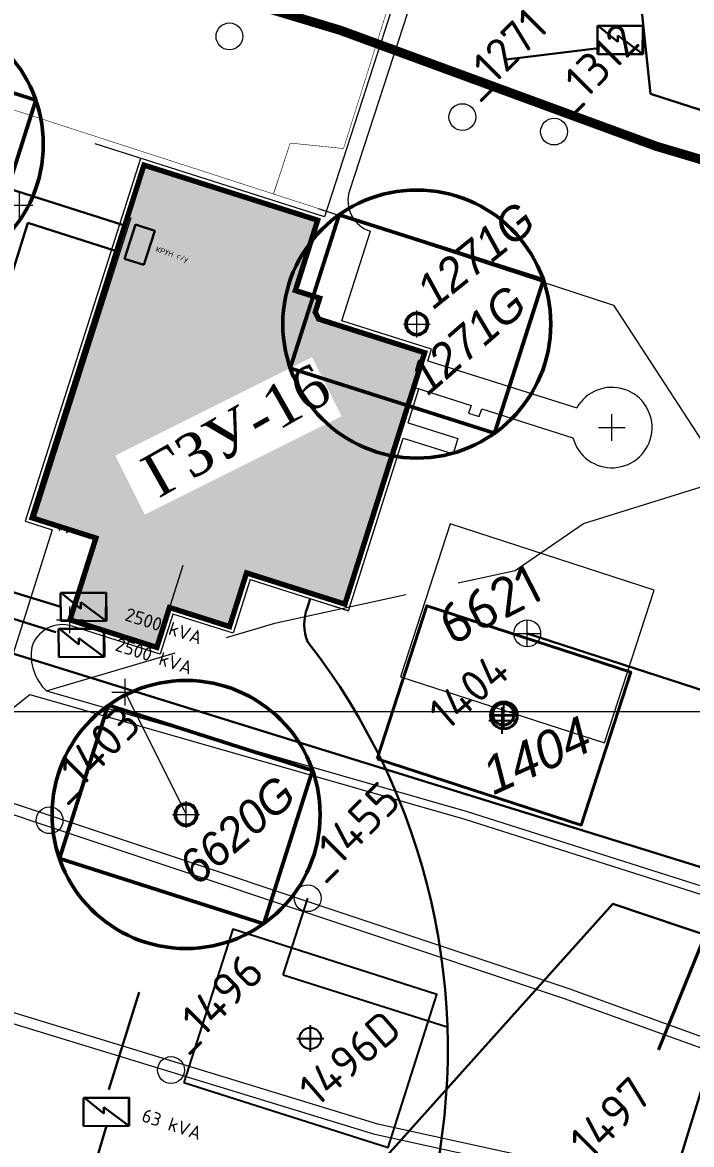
# Model space of a CAD drawing. Header units: millimetres. Extents: x 519 to 9564855, y -810 to 5021775.
# Drawn here: x 9535732.6 to 9535982.2, y 4998838.5 to 4999257.1 of the extents above; entities that cross this region are included whole.
import ezdxf
from ezdxf.enums import TextEntityAlignment as Align

# ---------------------------------------------------------------- set-up
doc = ezdxf.new("R2010")
doc.units = ezdxf.units.MM
doc.header["$LTSCALE"] = 2
doc.header["$MEASUREMENT"] = 0
doc.header["$PDMODE"] = 2
doc.header["$PDSIZE"] = 5
doc.linetypes.add('92051501$0$GROUND2', pattern=[35, 25, -10])
for name, color, linetype in [('COMPOUND', 3, 'Continuous'), ('GRID_PULKOVO', 7, 'Continuous'), ('OilColl&Flowlines', 3, 'Continuous'), ('OLD WELLS(dr.bfr2000)', 24, 'Continuous'), ('ROAD_FIELD', 255, '92051501$0$GROUND2'), ('ROAD_GROUND', 9, 'Continuous'), ('водавод', 5, 'Continuous'), ('Забор металический', 250, 'FENCELINE1'), ('Скважины - Конфликты наземки', 92, 'Continuous'), ('Скважины на 2014 год', 70, 'Continuous'), ('Скважины на 2015 год', 7, 'Continuous'), ('Сущ. Нефтепровод', 3, 'НЕФТЬ')]:
    doc.layers.add(name, color=color, linetype=linetype)
for name, color, linetype, lineweight in [('HIDDEN ROAD FOR MAINTANANCE', 42, 'Continuous', 15), ('WELLS(drilled after 2000y)', 6, 'Continuous', 40), ('Скв на 2025 допы от ХеКай', 204, 'Continuous', 0), ('Скважины на 2022 год', 60, 'Continuous', 13), ('Скважины на 2024 год-125', 10, 'Continuous', 40), ('Скважины на 2026', 222, 'Continuous', 50), ('ТХ_Проект. НГ', 244, 'g_122_n', 50), ('Электро', 1, 'Continuous', 30), ('Электроснаб', 1, 'Continuous', 18), ('Электроснабжене', 1, 'Continuous', 18)]:
    doc.layers.add(name, color=color, linetype=linetype, lineweight=lineweight)
doc.styles.add('92051501$0$STANDARD', font='simplex.shx')
doc.styles.add('Elect', font='isocpeur.ttf')
doc.styles.add('GeoApp', font='', dxfattribs={"height": 1})
doc.styles.add('Line_GUGK', font='')
doc.styles.get("Standard").update_dxf_attribs({"font": 'isocpeur.ttf', "width": 0.5})
doc.styles.get('GeoApp').set_extended_font_data('D431', italic=True)
doc.styles.get('Line_GUGK').set_extended_font_data('Bm431', italic=True)
doc.linetypes.add('FENCELINE1', pattern='A,6.35,-2.54,[133,ltypeshp.shx,S=2.54,R=0,X=-2.54,Y=0],-2.54,25.4', length=36.83)
doc.linetypes.add('g_122_n', pattern='A,2,-2,3,-0.6,["Н",Line_GUGK,S=2,R=0,X=0,Y=-1],-3,3,-2,8,-2,8,-2,6', length=41.6)
doc.linetypes.add('STM_LINE', pattern='A,0.5,-0.2,["S",92051501$0$STANDARD,S=0.1,R=0,X=-0.1,Y=-0.05],-0.05', length=0.75)
doc.linetypes.add('НЕФТЬ', pattern='A,20,-1.5,[1,MG,S=1,R=0,X=0,Y=-1.3],-3.5', length=25)

msp = doc.modelspace()

# ---------------------------------------------------------------- hatches: boundary and pattern name
at = {"layer": 'Скважины на 2015 год', "linetype": 'ByBlock', "lineweight": 0, "ltscale": 5}
h = msp.add_hatch(color=5, dxfattribs=at)
h.paths.add_polyline_path([(9535777.89936, 4999203.89593), (9535842.71503, 4999183.33069), (9535834.4011, 4999157.11728), (9535843.45634, 4999154.2445), (9535841.79296, 4999149.00199), (9535843.11987, 4999146.44172), (9535882.63626, 4999133.90364), (9535852.87717, 4999040.11161), (9535816.18019, 4999051.75512), (9535809.82922, 4999031.73871), (9535787.42956, 4999038.84586), (9535782.71159, 4999023.97619), (9535750.3, 4999034.26), (9535759.97776, 4999064.76149), (9535736.15223, 4999072.32105)])
h.paths.add_polyline_path([(9535778.21395, 4999073.5077), (9535851.66416, 4999110.2061), (9535840.65465, 4999132.24116), (9535767.20443, 4999095.54277)], flags=16)

# ---------------------------------------------------------------- linework, layer by layer
at = {"color": 5, "lineweight": 0}
for p, q in [((9535883.21606, 4999301.78651), (9535845.20536, 4999184.63879)), ((9535883.21606, 4999301.78651), (9535845.20536, 4999184.63879)), ((9535889.40603, 4999301.34037), (9535854.57443, 4999194.25565)), ((9535889.40603, 4999301.34037), (9535854.57443, 4999194.25565)), ((9535776.59788, 4999206.40713), (9535733.64102, 4999071.01956)), ((9535776.59788, 4999206.40713), (9535733.64102, 4999071.01956)), ((9535777.89936, 4999203.89593), (9535736.15223, 4999072.32105)), ((9535777.89936, 4999203.89593), (9535736.15223, 4999072.32105)), ((9535842.71503, 4999183.33069), (9535777.89936, 4999203.89593)), ((9535842.71503, 4999183.33069), (9535777.89936, 4999203.89593)), ((9535851.78646, 4999145.79017), (9535862.38333, 4999179.18843)), ((9535851.78646, 4999145.79017), (9535862.38333, 4999179.18843)), ((9535841.79296, 4999149.00199), (9535843.45634, 4999154.2445)), ((9535841.79296, 4999149.00199), (9535843.45634, 4999154.2445)), ((9535841.81527, 4999154.7652), (9535843.45634, 4999154.2445)), ((9535841.81527, 4999154.7652), (9535843.45634, 4999154.2445)), ((9535841.79296, 4999149.00199), (9535843.11987, 4999146.44172)), ((9535841.79296, 4999149.00199), (9535843.11987, 4999146.44172)), ((9535882.63626, 4999133.90364), (9535843.11987, 4999146.44172)), ((9535882.63626, 4999133.90364), (9535843.11987, 4999146.44172)), ((9535885.14746, 4999135.20512), (9535851.78646, 4999145.79017)), ((9535885.14746, 4999135.20512), (9535851.78646, 4999145.79017)), ((9535881.03945, 4999131.15488), (9535882.35622, 4999130.73709)), ((9535881.03945, 4999131.15488), (9535882.35622, 4999130.73709)), ((9535881.69783, 4999130.94599), (9535882.17442, 4999130.79477)), ((9535881.69783, 4999130.94599), (9535882.17442, 4999130.79477)), ((9535882.21222, 4999130.91392), (9535882.17442, 4999130.79477)), ((9535882.21222, 4999130.91392), (9535882.17442, 4999130.79477)), ((9535883.78654, 4999130.9159), (9535939.35974, 4999113.28335)), ((9535883.78654, 4999130.9159), (9535939.35974, 4999113.28335)), ((9535879.58778, 4999126.57966), (9535880.90455, 4999126.16186)), ((9535879.58778, 4999126.57966), (9535880.90455, 4999126.16186)), ((9535879.73178, 4999126.40283), (9535879.76958, 4999126.52198)), ((9535879.73178, 4999126.40283), (9535879.76958, 4999126.52198)), ((9535880.24617, 4999126.37076), (9535880.72275, 4999126.21955)), ((9535880.24617, 4999126.37076), (9535880.72275, 4999126.21955)), ((9535880.37105, 4999125.93771), (9535879.89446, 4999126.08893)), ((9535880.37105, 4999125.93771), (9535879.89446, 4999126.08893)), ((9535880.68495, 4999126.1004), (9535880.72275, 4999126.21955)), ((9535880.68495, 4999126.1004), (9535880.72275, 4999126.21955)), ((9535878.55347, 4999121.03587), (9535899.92157, 4999114.25609)), ((9535878.55347, 4999121.03587), (9535899.92157, 4999114.25609)), ((9535903.92489, 4999112.98586), (9535937.94726, 4999102.19107)), ((9535903.92489, 4999112.98586), (9535937.94726, 4999102.19107)), ((9535873.17905, 4999106.3812), (9535874.49582, 4999105.9634)), ((9535873.17905, 4999106.3812), (9535874.49582, 4999105.9634)), ((9535873.32305, 4999106.20437), (9535873.36085, 4999106.32352)), ((9535873.32305, 4999106.20437), (9535873.36085, 4999106.32352)), ((9535873.48148, 4999107.33437), (9535874.79825, 4999106.91658)), ((9535873.48148, 4999107.33437), (9535874.79825, 4999106.91658)), ((9535873.96232, 4999105.73926), (9535873.48573, 4999105.89047)), ((9535873.96232, 4999105.73926), (9535873.48573, 4999105.89047)), ((9535873.66328, 4999107.27669), (9535873.70109, 4999107.39584)), ((9535873.66328, 4999107.27669), (9535873.70109, 4999107.39584)), ((9535874.49157, 4999107.40731), (9535874.01499, 4999107.55852)), ((9535874.49157, 4999107.40731), (9535874.01499, 4999107.55852)), ((9535874.27622, 4999105.90194), (9535874.31402, 4999106.02109)), ((9535874.27622, 4999105.90194), (9535874.31402, 4999106.02109)), ((9535874.61645, 4999106.97426), (9535874.65426, 4999107.09341)), ((9535874.61645, 4999106.97426), (9535874.65426, 4999107.09341)), ((9535876.43748, 4999107.75378), (9535895.02433, 4999101.8564)), ((9535876.43748, 4999107.75378), (9535895.02433, 4999101.8564)), ((9535874.6229, 4999102.03475), (9535893.20975, 4999096.13737)), ((9535874.6229, 4999102.03475), (9535893.20975, 4999096.13737)), ((9535895.02433, 4999101.8564), (9535893.20975, 4999096.13737)), ((9535895.02433, 4999101.8564), (9535893.20975, 4999096.13737)), ((9535749.75661, 4999068.00454), (9535759.98152, 4999064.7603)), ((9535749.75661, 4999068.00454), (9535759.98152, 4999064.7603)), ((9535750.3, 4999034.26), (9535759.97776, 4999064.76149)), ((9535750.3, 4999034.26), (9535759.97776, 4999064.76149)), ((9535792.38935, 4999054.47768), (9535782.71159, 4999023.97619)), ((9535792.38935, 4999054.47768), (9535782.71159, 4999023.97619)), ((9535816.18019, 4999051.75512), (9535809.82922, 4999031.73871)), ((9535816.18019, 4999051.75512), (9535809.82922, 4999031.73871)), ((9535816.18019, 4999051.75512), (9535852.87717, 4999040.11161)), ((9535816.18019, 4999051.75512), (9535852.87717, 4999040.11161)), ((9535817.48167, 4999049.24392), (9535811.13071, 4999029.22751)), ((9535817.48167, 4999049.24392), (9535811.13071, 4999029.22751)), ((9535817.48167, 4999049.24392), (9535854.17865, 4999037.60041)), ((9535817.48167, 4999049.24392), (9535854.17865, 4999037.60041)), ((9535809.82922, 4999031.73871), (9535787.42956, 4999038.84586)), ((9535750.3, 4999034.26), (9535782.71159, 4999023.97619)), ((9535788.73104, 4999036.33465), (9535784.01308, 4999021.46499)), ((9535811.13071, 4999029.22751), (9535788.73104, 4999036.33465)), ((9535784.01308, 4999021.46499), (9535751.12939, 4999031.89859))]:
    msp.add_line(p, q, dxfattribs=at)
at = {"lineweight": 0}
for p, q in [((9535834.4011, 4999157.11728), (9535836.52211, 4999156.44431)), ((9535834.4011, 4999157.11728), (9535836.52211, 4999156.44431)), ((9535881.25905, 4999131.21635), (9535881.22125, 4999131.0972)), ((9535881.25905, 4999131.21635), (9535881.22125, 4999131.0972)), ((9535882.04954, 4999131.22782), (9535881.57295, 4999131.37903)), ((9535882.04954, 4999131.22782), (9535881.57295, 4999131.37903)), ((9535736.15223, 4999072.32105), (9535744.46651, 4999069.68302)), ((9535743.65006, 4999067.84382), (9535726.06483, 4999012.20331)), ((9535733.64102, 4999071.01956), (9535743.65006, 4999067.84382))]:
    msp.add_line(p, q, dxfattribs=at)
at = {"color": 5, "lineweight": 0}
for points in [[(9535834.39823, 4999157.11854), (9535842.71503, 4999183.33069)], [(9535834.39823, 4999157.11854), (9535842.71503, 4999183.33069)], [(9535883.78654, 4999130.9159), (9535885.14746, 4999135.20512)], [(9535883.78654, 4999130.9159), (9535885.14746, 4999135.20512)], [(9535874.25328, 4999107.48291), (9535880.13276, 4999126.01332)], [(9535874.25328, 4999107.48291), (9535880.13276, 4999126.01332)], [(9535876.43748, 4999107.75378), (9535880.45981, 4999120.43101)], [(9535876.43748, 4999107.75378), (9535880.45981, 4999120.43101)], [(9535899.92157, 4999114.25609), (9535899.01428, 4999111.39657), (9535903.0176, 4999110.12637), (9535903.92489, 4999112.98586)], [(9535899.92157, 4999114.25609), (9535899.01428, 4999111.39657), (9535903.0176, 4999110.12637), (9535903.92489, 4999112.98586)], [(9535852.87717, 4999040.11161), (9535873.72403, 4999105.81486)], [(9535852.87717, 4999040.11161), (9535873.72403, 4999105.81486)], [(9535854.17865, 4999037.60041), (9535874.6229, 4999102.03475)], [(9535854.17865, 4999037.60041), (9535874.6229, 4999102.03475)]]:
    msp.add_lwpolyline(points, dxfattribs=at)
at = {"lineweight": 0}
msp.add_lwpolyline([(9535881.81124, 4999131.30342), (9535882.63626, 4999133.90364)], dxfattribs=at)
msp.add_lwpolyline([(9535881.81124, 4999131.30342), (9535882.63626, 4999133.90364)], dxfattribs=at)
at = {"color": 5, "lineweight": 0}
for centre, radius, start, end in [((9535866.01249, 4999190.62649), 12, 162.3963886, 252.3963888), ((9535866.01249, 4999190.62649), 12, 162.3963886, 252.3963888), ((9535881.97393, 4999130.98952), 0.25, 342.3963889, 72.3963888), ((9535881.97393, 4999130.98952), 0.25, 342.3963889, 72.3963888), ((9535879.97007, 4999126.32722), 0.25, 162.3963888, 252.3963889), ((9535879.97007, 4999126.32722), 0.25, 162.3963888, 252.3963889), ((9535880.44666, 4999126.17601), 0.25, 252.3963889, 342.3963888), ((9535880.44666, 4999126.17601), 0.25, 252.3963889, 342.3963888), ((9535952.46111, 4999105.97896), 15, 194.6270349, 150.859656), ((9535873.56134, 4999106.12876), 0.25, 162.3963889, 252.3963888), ((9535873.56134, 4999106.12876), 0.25, 162.3963889, 252.3963888), ((9535873.93938, 4999107.32023), 0.25, 72.3963888, 162.3963889), ((9535873.93938, 4999107.32023), 0.25, 72.3963888, 162.3963889), ((9535874.03793, 4999105.97755), 0.25, 252.3963888, 342.3963889), ((9535874.03793, 4999105.97755), 0.25, 252.3963888, 342.3963889), ((9535874.41596, 4999107.16901), 0.25, 342.3963889, 72.3963888), ((9535874.41596, 4999107.16901), 0.25, 342.3963889, 72.3963888)]:
    msp.add_arc(centre, radius, start, end, dxfattribs=at)
at = {"lineweight": 0}
for centre, radius, start, end in [((9535881.49734, 4999131.14074), 0.25, 72.3963888, 162.3963889), ((9535881.49734, 4999131.14074), 0.25, 72.3963888, 162.3963889), ((9535747.50023, 4999020.46053), 12, 72.3963888, 162.3963889), ((9535754.15731, 4999021.06934), 18.34548, 170.523837, 226.4669559)]:
    msp.add_arc(centre, radius, start, end, dxfattribs=at)
at = {"layer": 'COMPOUND', "color": 3, "linetype": 'ByBlock', "lineweight": 0, "ltscale": 50, "const_width": 2}
msp.add_lwpolyline([(9535852.87717, 4999040.11161), (9535882.63626, 4999133.90364), (9535843.11987, 4999146.44172), (9535841.79296, 4999149.00199), (9535843.45634, 4999154.2445), (9535834.39823, 4999157.11854), (9535842.71503, 4999183.33069), (9535777.89936, 4999203.89593), (9535736.15223, 4999072.32105), (9535759.98152, 4999064.7603), (9535750.3, 4999034.26), (9535782.71159, 4999023.97619), (9535787.42956, 4999038.84586), (9535809.82922, 4999031.73871), (9535816.18019, 4999051.75512), (9535852.87717, 4999040.11161)], dxfattribs=at)
at = {"layer": 'GRID_PULKOVO', "lineweight": 0}
msp.add_line((9533000, 4999000), (9548000, 4999000), dxfattribs=at)
at = {"layer": 'HIDDEN ROAD FOR MAINTANANCE', "color": 5, "lineweight": 0, "ltscale": 25}
msp.add_line((9535845.20536, 4999184.63879), (9535759.69258, 4999211.77098), dxfattribs=at)
msp.add_line((9535845.20536, 4999184.63879), (9535759.69258, 4999211.77098), dxfattribs=at)
at = {"layer": 'OilColl&Flowlines', "color": 6, "linetype": 'ByBlock', "lineweight": 30}
msp.add_line((9535839.88424, 4999042.13586), (9535838.62934, 4999038.06672), dxfattribs=at)
at = {"layer": 'OilColl&Flowlines', "color": 3, "linetype": 'ByBlock', "lineweight": 0, "ltscale": 50, "const_width": 0.2}
msp.add_lwpolyline([(9535826.17601, 4999193.12266), (9535832.47082, 4999212.10667), (9535852.3674, 4999210.07548), (9535938.39343, 4999483.33728), (9537532.58653, 4998991.43552)], dxfattribs=at)
at = {"layer": 'OilColl&Flowlines', "color": 3, "linetype": 'ByBlock', "lineweight": 0, "ltscale": 50, "const_width": 0.2, "elevation": -9.30277}
msp.add_lwpolyline([(9535842.89551, 4999187.71078), (9535709.97906, 4999230.73407), (9535645.27982, 4999336.69657)], dxfattribs=at)
at = {"layer": 'OilColl&Flowlines', "color": 3, "linetype": 'ByBlock', "lineweight": 0, "ltscale": 50}
msp.add_lwpolyline([(9535842.89551, 4999187.71078), (9535953.13227, 4999151.60181), (9536003.4826, 4999074.2352), (9536045.05807, 4999059.11796), (9536584.00191, 4998879.20423), (9537271.93043, 4998672.00883), (9537451.05773, 4998617.67724)], dxfattribs=at)
at = {"layer": 'OilColl&Flowlines', "color": 6, "linetype": 'ByBlock', "lineweight": 30}
for centre, radius, start, end in [((9535855.13449, 4999032.62812), 17.41485, 158.9796942, 202.4424092), ((9535644.39071, 4998874.146), 246.86299, 347.8786783, 37.9558006)]:
    msp.add_arc(centre, radius, start, end, dxfattribs=at)
at = {"layer": 'OLD WELLS(dr.bfr2000)', "lineweight": 0}
for centre in [(9535809.8, 4999251.9), (9535896.7, 4999221.8), (9535930.9, 4999216.4), (9535742.7, 4998959.5), (9535839, 4998930.4), (9535788, 4998866.3)]:
    msp.add_circle(centre, 5, dxfattribs=at)
at = {"layer": 'ROAD_FIELD', "color": 5, "lineweight": 0}
msp.add_lwpolyline([(9535741.5607, 4999007.75802), (9535826.75198, 4999033.03513), (9535916.40027, 4999052.68816), (9535941.91437, 4999070.25093), (9535987.35013, 4999084.34044), (9536012.82527, 4999083.5608), (9536103.7781, 4999078.70935), (9536139.99506, 4999081.99143), (9536225.53064, 4999137.86818)], dxfattribs=at)
at = {"layer": 'ROAD_FIELD', "lineweight": 0}
msp.add_lwpolyline([(9535741.5607, 4999007.75802), (9535826.75198, 4999033.03513), (9535916.40027, 4999052.68816), (9535941.91437, 4999070.25093), (9535987.35013, 4999084.34044), (9536012.82527, 4999083.5608), (9536103.7781, 4999078.70935), (9536139.99506, 4999081.99143), (9536225.53064, 4999137.86818)], dxfattribs=at)
at = {"layer": 'ROAD_GROUND', "color": 8, "lineweight": 0, "const_width": 3, "flags": 128}
msp.add_lwpolyline([(9535482.88214, 4999363.53279), (9535740.35303, 4999287.63363), (9535851.01359, 4999254.23529), (9535968.89072, 4999210.95935), (9536029.46611, 4999192.94579), (9536044.426, 4999172.33617), (9536195.88008, 4999138.71435)], dxfattribs=at)
at = {"layer": 'ROAD_GROUND', "lineweight": 0, "flags": 128}
for points in [[(9535483.30627, 4999364.97158), (9535740.78181, 4999289.07105), (9535851.48918, 4999255.65858), (9535969.36344, 4999212.38369), (9536030.38123, 4999194.23858), (9536045.306, 4999173.67733), (9536196.20515, 4999140.17871)], [(9535482.458, 4999362.094), (9535739.915, 4999286.199), (9535850.538, 4999252.812), (9535968.418, 4999209.535), (9536028.551, 4999191.653), (9536043.546, 4999170.995), (9536195.555, 4999137.25)]]:
    msp.add_lwpolyline(points, dxfattribs=at)
at = {"layer": 'ROAD_GROUND', "lineweight": 0}
for points in [[(9535697.45964, 4998976.27686), (9535735.34603, 4999006.41982)], [(9535735.34603, 4999006.41982), (9535897.56916, 4998959.88296), (9535991.02239, 4998930.20254), (9536072.3267, 4998921.80209), (9536315.70082, 4998845.27312), (9536368.2627, 4998831.28326), (9536569.77871, 4998762.04733)], [(9535741.5607, 4999007.75802), (9535898.437, 4998962.755), (9535991.637, 4998933.155), (9536072.937, 4998924.755), (9536316.537, 4998848.155), (9536369.137, 4998834.155), (9536570.75351, 4998764.88454)], [(9536550.68935, 4998698.67657), (9536517.14351, 4998714.05618), (9536449.32948, 4998730.99886), (9536389.88939, 4998748.93158), (9536328.89098, 4998772.1192), (9536276.37587, 4998793.86126), (9536234.47213, 4998810.56642), (9536177.53344, 4998820.733), (9536129.81305, 4998844.1662), (9536002.44911, 4998872.74853), (9535936.11277, 4998896.69996), (9535697.45964, 4998976.27686)], [(9536549.02233, 4998695.04049), (9536515.81387, 4998710.26542), (9536448.26641, 4998727.1415), (9536388.59947, 4998745.14267), (9536327.41494, 4998768.40104), (9536274.89461, 4998790.14563), (9536233.36867, 4998806.70018), (9536176.27589, 4998816.89428), (9536128.47507, 4998840.36698), (9536001.32751, 4998868.90075), (9535934.84749, 4998892.90535), (9535693.7251, 4998973.3056)], [(9536182.29602, 4998742.13615), (9536100.77349, 4998773.77933), (9536045.68013, 4998792.13204), (9535992.62721, 4998807.42603), (9535925.29081, 4998832.916), (9535865.09628, 4998846.17073), (9535722.41464, 4998889.79375), (9535636.41831, 4998912.30223)], [(9536180.84862, 4998738.4072), (9536099.41689, 4998770.01513), (9536044.49355, 4998788.31122), (9535991.36307, 4998803.62756), (9535924.14664, 4998829.07212), (9535864.07981, 4998842.29872), (9535721.32302, 4998885.94473), (9535635.40548, 4998908.43258)]]:
    msp.add_lwpolyline(points, dxfattribs=at)
at = {"layer": 'WELLS(drilled after 2000y)', "color": 3, "linetype": 'ByBlock', "lineweight": 0, "ltscale": 50, "const_width": 0.2}
for points in [[(9535852.3674, 4999210.07548), (9535936.48195, 4999477.14241)], [(9535826.26084, 4999193.0952), (9535832.47082, 4999212.10667), (9535852.3674, 4999210.07548)]]:
    msp.add_lwpolyline(points, dxfattribs=at)
at = {"layer": 'водавод', "color": 6, "linetype": 'STM_LINE', "lineweight": 0}
msp.add_line((9535854.17865, 4999037.60041), (9535839.88109, 4999042.13688), dxfattribs=at)
at = {"layer": 'Забор металический', "color": 5, "lineweight": 0, "ltscale": 0.2}
for points in [[(9535773.05175, 4999184.26348), (9535773.05175, 4999184.26348), (9535737.23674, 4999072.13982), (9535745.23196, 4999069.58036), (9535746.52361, 4999067.53609)], [(9535773.05175, 4999184.26348), (9535773.05175, 4999184.26348), (9535737.23674, 4999072.13982), (9535745.23196, 4999069.58036), (9535746.52361, 4999067.53609)], [(9535748.9037, 4999066.86549), (9535750.65158, 4999067.9863), (9535760.42938, 4999064.99772), (9535750.3, 4999034.26), (9535769.95526, 4999028.09099), (9535781.74689, 4999024.39007)], [(9535748.9037, 4999066.86549), (9535750.65158, 4999067.9863), (9535760.42938, 4999064.99772), (9535750.3, 4999034.26), (9535769.95526, 4999028.09099), (9535781.74689, 4999024.39007)]]:
    msp.add_lwpolyline(points, dxfattribs=at)
at = {"layer": 'Скв на 2025 допы от ХеКай', "color": 0, "linetype": 'ByBlock', "lineweight": -2, "ltscale": 50}
msp.add_lwpolyline([(9535792.78487, 4998861.66363), (9535869.00752, 4998837.3715), (9535887.22662, 4998894.53849), (9535811.00396, 4998918.83062)], close=True, dxfattribs=at)
at = {"layer": 'Скв на 2025 допы от ХеКай', "linetype": 'ByBlock', "lineweight": 40}
msp.add_circle((9535912, 4998999), 4, dxfattribs=at)
at = {"layer": 'Скв на 2025 допы от ХеКай', "color": 0, "linetype": 'ByBlock', "lineweight": -2}
msp.add_circle((9535840, 4998878.1), 4, dxfattribs=at)
at = {"layer": 'Скв на 2025 допы от ХеКай', "linetype": 'ByBlock', "lineweight": 0}
msp.add_point((9535912, 4998999), dxfattribs=at)
at = {"layer": 'Скв на 2025 допы от ХеКай', "color": 0, "lineweight": -2}
msp.add_point((9535840, 4998878.1), dxfattribs=at)
at = {"layer": 'Скважины - Конфликты наземки', "linetype": 'ByBlock', "lineweight": 0}
msp.add_circle((9535879.7, 4999144.6), 4, dxfattribs=at)
at = {"layer": 'Скважины - Конфликты наземки', "linetype": 'ByBlock', "lineweight": 0, "ltscale": 80}
msp.add_point((9535879.7, 4999144.6), dxfattribs=at)
at = {"layer": 'Скважины на 2014 год', "color": 5, "lineweight": 0, "ltscale": 5}
msp.add_point((9535952.46108, 4999105.97896), dxfattribs=at)
at = {"layer": 'Скважины на 2014 год', "color": 0, "lineweight": 0, "ltscale": 5}
msp.add_point((9535750.3, 4999034.26), dxfattribs=at)
msp.add_point((9535750.3, 4999034.26), dxfattribs=at)
at = {"layer": 'Скважины на 2022 год', "color": 0, "lineweight": 0}
msp.add_lwpolyline([(9535873.58723, 4999013.02898), (9535949.67175, 4998988.30762), (9535968.21277, 4999045.37102), (9535892.12825, 4999070.09238)], close=True, dxfattribs=at)
msp.add_circle((9535920.9, 4999029.2), 5, dxfattribs=at)
at = {"layer": 'Скважины на 2022 год', "color": 0, "lineweight": 0, "ltscale": 50}
msp.add_point((9535920.9, 4999029.2), dxfattribs=at)
at = {"layer": 'Скважины на 2024 год-125', "color": 0, "lineweight": 15}
msp.add_line((9535911.6, 4998996.7), (9535912.2, 4998998.6), dxfattribs=at)
at = {"layer": 'Скважины на 2024 год-125'}
msp.add_lwpolyline([(9535864.88723, 4998982.42898), (9535940.97175, 4998957.70762), (9535959.51277, 4999014.77102), (9535883.42825, 4999039.49238)], close=True, dxfattribs=at)
at = {"layer": 'Скважины на 2024 год-125', "ltscale": 50}
msp.add_circle((9535912.2, 4998998.6), 5, dxfattribs=at)
at = {"layer": 'Скважины на 2024 год-125', "color": 0, "lineweight": 25}
msp.add_point((9535911.6, 4998996.7), dxfattribs=at)
at = {"layer": 'Скважины на 2024 год-125', "lineweight": 25}
msp.add_point((9535912.2, 4998998.6), dxfattribs=at)
at = {"layer": 'Скважины на 2026', "lineweight": 5}
msp.add_line((9535770.9, 4999007.3), (9535793.61, 4998961.63), dxfattribs=at)
at = {"layer": 'Скважины на 2026', "linetype": 'ByBlock', "ltscale": 50}
for points in [[(9535643.10913, 4999195.23257), (9535719.33178, 4999170.94044), (9535737.55087, 4999228.10743), (9535661.32822, 4999252.39956)], [(9535832.47913, 4999128.16257), (9535908.70178, 4999103.87044), (9535926.92087, 4999161.03743), (9535850.69822, 4999185.32956)], [(9535746.38913, 4998945.19257), (9535822.61178, 4998920.90044), (9535840.83087, 4998978.06743), (9535764.60822, 4999002.35956)]]:
    msp.add_lwpolyline(points, close=True, dxfattribs=at)
for centre in [(9535690.33, 4999211.67), (9535879.7, 4999144.6), (9535793.61, 4998961.63)]:
    msp.add_circle(centre, 50, dxfattribs=at)
at = {"layer": 'Скважины на 2026', "linetype": 'ByBlock'}
for centre in [(9535879.7, 4999144.6), (9535793.61, 4998961.63)]:
    msp.add_circle(centre, 4, dxfattribs=at)
at = {"layer": 'Скважины на 2026', "linetype": 'ByBlock', "lineweight": 0}
for p in [(9535731.5, 4999189), (9535879.7, 4999144.6), (9535770.9, 4999007.3), (9535793.61, 4998961.63)]:
    msp.add_point(p, dxfattribs=at)
at = {"layer": 'Сущ. Нефтепровод', "linetype": 'ByBlock', "lineweight": 25}
for q in [(9535839, 4998930.4), (9535891.07839, 4998882.38844)]:
    msp.add_line((9535829.89045, 4998901.81651), q, dxfattribs=at)
at = {"layer": 'ТХ_Проект. НГ', "color": 3, "linetype": 'ByBlock', "lineweight": 40, "ltscale": 0.3, "elevation": -0.4235}
msp.add_lwpolyline([(9535969.84856, 4998873.79296), (9536045.05807, 4999059.11796)], dxfattribs=at)
at = {"layer": 'ТХ_Проект. НГ', "color": 3, "linetype": 'ByBlock', "lineweight": 30, "ltscale": 0.3}
msp.add_lwpolyline([(9535920.9, 4999029.2), (9536018.79848, 4998997.39086)], dxfattribs=at)
at = {"layer": 'Электро', "ltscale": 0.05}
for p, q in [((9535957.61749, 4999318.13857, 0), (9535966.90058, 4999230.42826, 0)), ((9536108.54957, 4999185.28398, 0), (9535966.90058, 4999230.42826, 0)), ((9535727.7845, 4999195.03179, -2.1571), (9535769.92362, 4999181.60244, -2.1571)), ((9535734.55329, 4999182.39123, -2.1571), (9535696.80801, 4999061.10919, -2.1571)), ((9535734.55329, 4999182.39123, -2.1571), (9535767.25499, 4999171.9651, -2.1571))]:
    msp.add_line(p, q, dxfattribs=at)
at = {"layer": 'Электро'}
for p, q in [((9535947.08049, 4999255.78429, 0), (9535964.12892, 4999255.88862, 0)), ((9535947.1452, 4999245.21194, 0), (9535947.08049, 4999255.78429, 0)), ((9535964.03167, 4999255.79017, 0), (9535947.43607, 4999255.68861, 0)), ((9535947.43607, 4999255.68861, 0), (9535954.64785, 4999249.86138, 0)), ((9535954.64785, 4999249.86138, 0), (9535954.63331, 4999252.23661, 0)), ((9535954.63331, 4999252.23661, 0), (9535963.95798, 4999245.34771, 0)), ((9535963.95798, 4999245.34771, 0), (9535964.03167, 4999255.79017, 0)), ((9535964.12892, 4999255.88862, 0), (9535964.19363, 4999245.31627, 0)), ((9535947.45964, 4999247.49592, 0), (9535913.05164, 4999243.29492, 0)), ((9535964.19363, 4999245.31627, 0), (9535947.1452, 4999245.21194, 0)), ((9535523.56951, 4999085.41943), (9535990.54762, 4998940.44343, -32.48786)), ((9535746.80777, 4999044.33438), (9535763.8562, 4999044.43872)), ((9535746.87247, 4999033.76203), (9535746.80777, 4999044.33438)), ((9535763.75895, 4999044.34027), (9535747.16335, 4999044.2387)), ((9535747.16335, 4999044.2387), (9535754.37513, 4999038.41147)), ((9535763.68525, 4999033.89781), (9535763.75895, 4999044.34027)), ((9535763.8562, 4999044.43872), (9535763.9209, 4999033.86637)), ((9535754.37513, 4999038.41147), (9535754.36059, 4999040.7867)), ((9535754.36059, 4999040.7867), (9535763.68525, 4999033.89781)), ((9535746.03583, 4999030.9359), (9535763.08426, 4999031.04024)), ((9535746.10053, 4999020.36355), (9535746.03583, 4999030.9359)), ((9535762.98701, 4999030.94179), (9535746.39141, 4999030.84022)), ((9535746.39141, 4999030.84022), (9535753.60319, 4999025.01299)), ((9535763.9209, 4999033.86637), (9535746.87247, 4999033.76203)), ((9535762.91332, 4999020.49933), (9535762.98701, 4999030.94179)), ((9535763.08426, 4999031.04024), (9535763.14896, 4999020.46789)), ((9535753.60319, 4999025.01299), (9535753.58865, 4999027.38822)), ((9535753.58865, 4999027.38822), (9535762.91332, 4999020.49933)), ((9535763.14896, 4999020.46789), (9535746.10053, 4999020.36355)), ((9535840.27097, 4998802.85008, 0), (9535952.86743, 4998928.28055, 0)), ((9536645.62099, 4998694.36219, 0), (9535952.86743, 4998928.28055, 0)), ((9535764.78797, 4998859.04342), (9535776.08325, 4998895.41863, -0.00006)), ((9535988.08168, 4998865.9022, 0), (9535965.64652, 4998793.24183, 0)), ((9535755.33234, 4998855.98219), (9535772.38077, 4998856.08653)), ((9535755.39704, 4998845.40984), (9535755.33234, 4998855.98219)), ((9535772.28352, 4998855.98808), (9535755.68792, 4998855.88651)), ((9535755.68792, 4998855.88651), (9535762.8997, 4998850.05928)), ((9535772.20983, 4998845.54562), (9535772.28352, 4998855.98808)), ((9535772.38077, 4998856.08653), (9535772.44547, 4998845.51417)), ((9535762.8997, 4998850.05928), (9535762.88516, 4998852.43451)), ((9535762.88516, 4998852.43451), (9535772.20983, 4998845.54562)), ((9535772.44547, 4998845.51417), (9535755.39704, 4998845.40984))]:
    msp.add_line(p, q, dxfattribs=at)
at = {"layer": 'Электро', "ltscale": 25}
for p, q in [((9535770.64573, 4999168.96973, -2.1571), (9535774.78894, 4999181.72123, -2.1571)), ((9535774.78894, 4999181.72123, -2.1571), (9535781.97032, 4999179.38785, -2.1571)), ((9535781.97032, 4999179.38785, -2.1571), (9535777.82711, 4999166.63635, -2.1571)), ((9535777.82711, 4999166.63635, -2.1571), (9535770.64573, 4999168.96973, -2.1571)), ((9535763.92126, 4998845.46201), (9535758.87474, 4998828.38296, -2.47372))]:
    msp.add_line(p, q, dxfattribs=at)
at = {"layer": 'Электро', "ltscale": 3}
for p, q in [((9535715.86613, 4999048.66376), (9535746.84012, 4999039.0482)), ((9535714.09888, 4999039.29731), (9535745.07287, 4999029.68175))]:
    msp.add_line(p, q, dxfattribs=at)
at = {"layer": 'Электроснаб', "color": 1, "lineweight": 0, "ltscale": 0.05}
for p, q in [((9535957.61749, 4999318.13857, 0), (9535966.90058, 4999230.42826, 0)), ((9536108.54957, 4999185.28398, 0), (9535966.90058, 4999230.42826, 0)), ((9535727.7845, 4999195.03179, -2.1571), (9535769.92362, 4999181.60244, -2.1571)), ((9535734.55329, 4999182.39123, -2.1571), (9535696.80801, 4999061.10919, -2.1571)), ((9535734.55329, 4999182.39123, -2.1571), (9535767.25499, 4999171.9651, -2.1571))]:
    msp.add_line(p, q, dxfattribs=at)
at = {"layer": 'Электроснаб', "color": 1, "lineweight": 0}
for p, q in [((9535947.08049, 4999255.78429, 0), (9535964.12892, 4999255.88862, 0)), ((9535947.1452, 4999245.21194, 0), (9535947.08049, 4999255.78429, 0)), ((9535964.03167, 4999255.79017, 0), (9535947.43607, 4999255.68861, 0)), ((9535947.43607, 4999255.68861, 0), (9535954.64785, 4999249.86138, 0)), ((9535954.64785, 4999249.86138, 0), (9535954.63331, 4999252.23661, 0)), ((9535954.63331, 4999252.23661, 0), (9535963.95798, 4999245.34771, 0)), ((9535963.95798, 4999245.34771, 0), (9535964.03167, 4999255.79017, 0)), ((9535964.12892, 4999255.88862, 0), (9535964.19363, 4999245.31627, 0)), ((9535947.45964, 4999247.49592, 0), (9535913.05164, 4999243.29492, 0)), ((9535964.19363, 4999245.31627, 0), (9535947.1452, 4999245.21194, 0)), ((9535746.80777, 4999044.33438), (9535763.8562, 4999044.43872)), ((9535746.87247, 4999033.76203), (9535746.80777, 4999044.33438)), ((9535763.75895, 4999044.34027), (9535747.16335, 4999044.2387)), ((9535747.16335, 4999044.2387), (9535754.37513, 4999038.41147)), ((9535763.68525, 4999033.89781), (9535763.75895, 4999044.34027)), ((9535763.8562, 4999044.43872), (9535763.9209, 4999033.86637)), ((9535754.37513, 4999038.41147), (9535754.36059, 4999040.7867)), ((9535754.36059, 4999040.7867), (9535763.68525, 4999033.89781)), ((9535746.03583, 4999030.9359), (9535763.08426, 4999031.04024)), ((9535746.10053, 4999020.36355), (9535746.03583, 4999030.9359)), ((9535762.98701, 4999030.94179), (9535746.39141, 4999030.84022)), ((9535746.39141, 4999030.84022), (9535753.60319, 4999025.01299)), ((9535763.9209, 4999033.86637), (9535746.87247, 4999033.76203)), ((9535762.91332, 4999020.49933), (9535762.98701, 4999030.94179)), ((9535763.08426, 4999031.04024), (9535763.14896, 4999020.46789)), ((9535753.60319, 4999025.01299), (9535753.58865, 4999027.38822)), ((9535753.58865, 4999027.38822), (9535762.91332, 4999020.49933)), ((9535763.14896, 4999020.46789), (9535746.10053, 4999020.36355)), ((9535840.27097, 4998802.85008, 0), (9535952.86743, 4998928.28055, 0)), ((9536645.62099, 4998694.36219, 0), (9535952.86743, 4998928.28055, 0)), ((9535764.78797, 4998859.04342), (9535776.08325, 4998895.41863, -0.00006)), ((9535988.08168, 4998865.9022, 0), (9535965.64652, 4998793.24183, 0)), ((9535755.33234, 4998855.98219), (9535772.38077, 4998856.08653)), ((9535755.39704, 4998845.40984), (9535755.33234, 4998855.98219)), ((9535772.28352, 4998855.98808), (9535755.68792, 4998855.88651)), ((9535755.68792, 4998855.88651), (9535762.8997, 4998850.05928)), ((9535772.20983, 4998845.54562), (9535772.28352, 4998855.98808)), ((9535772.38077, 4998856.08653), (9535772.44547, 4998845.51417)), ((9535762.8997, 4998850.05928), (9535762.88516, 4998852.43451)), ((9535762.88516, 4998852.43451), (9535772.20983, 4998845.54562)), ((9535772.44547, 4998845.51417), (9535755.39704, 4998845.40984))]:
    msp.add_line(p, q, dxfattribs=at)
at = {"layer": 'Электроснаб', "color": 1, "lineweight": 0, "ltscale": 25}
for p, q in [((9535770.64573, 4999168.96973, -2.1571), (9535774.78894, 4999181.72123, -2.1571)), ((9535774.78894, 4999181.72123, -2.1571), (9535781.97032, 4999179.38785, -2.1571)), ((9535781.97032, 4999179.38785, -2.1571), (9535777.82711, 4999166.63635, -2.1571)), ((9535777.82711, 4999166.63635, -2.1571), (9535770.64573, 4999168.96973, -2.1571)), ((9535763.92126, 4998845.46201), (9535758.87474, 4998828.38296, -2.47372))]:
    msp.add_line(p, q, dxfattribs=at)
at = {"layer": 'Электроснаб', "color": 1, "linetype": 'ByBlock', "lineweight": 0}
msp.add_line((9535523.56951, 4999085.41943), (9535990.54762, 4998940.44343, -32.48786), dxfattribs=at)
at = {"layer": 'Электроснаб', "color": 1, "lineweight": 0, "ltscale": 3}
for p, q in [((9535715.86613, 4999048.66376), (9535746.84012, 4999039.0482)), ((9535714.09888, 4999039.29731), (9535745.07287, 4999029.68175))]:
    msp.add_line(p, q, dxfattribs=at)
at = {"layer": 'Электроснабжене', "color": 1, "lineweight": 0, "ltscale": 0.05}
for p, q in [((9535957.61749, 4999318.13857, 0), (9535966.90058, 4999230.42826, 0)), ((9536108.54957, 4999185.28398, 0), (9535966.90058, 4999230.42826, 0)), ((9535727.7845, 4999195.03179, -2.1571), (9535769.92362, 4999181.60244, -2.1571)), ((9535734.55329, 4999182.39123, -2.1571), (9535696.80801, 4999061.10919, -2.1571)), ((9535734.55329, 4999182.39123, -2.1571), (9535767.25499, 4999171.9651, -2.1571))]:
    msp.add_line(p, q, dxfattribs=at)
at = {"layer": 'Электроснабжене', "color": 1, "lineweight": 0}
for p, q in [((9535947.08049, 4999255.78429, 0), (9535964.12892, 4999255.88862, 0)), ((9535947.1452, 4999245.21194, 0), (9535947.08049, 4999255.78429, 0)), ((9535964.03167, 4999255.79017, 0), (9535947.43607, 4999255.68861, 0)), ((9535947.43607, 4999255.68861, 0), (9535954.64785, 4999249.86138, 0)), ((9535954.64785, 4999249.86138, 0), (9535954.63331, 4999252.23661, 0)), ((9535954.63331, 4999252.23661, 0), (9535963.95798, 4999245.34771, 0)), ((9535963.95798, 4999245.34771, 0), (9535964.03167, 4999255.79017, 0)), ((9535964.12892, 4999255.88862, 0), (9535964.19363, 4999245.31627, 0)), ((9535947.45964, 4999247.49592, 0), (9535913.05164, 4999243.29492, 0)), ((9535964.19363, 4999245.31627, 0), (9535947.1452, 4999245.21194, 0)), ((9535746.80777, 4999044.33438), (9535763.8562, 4999044.43872)), ((9535746.87247, 4999033.76203), (9535746.80777, 4999044.33438)), ((9535763.75895, 4999044.34027), (9535747.16335, 4999044.2387)), ((9535747.16335, 4999044.2387), (9535754.37513, 4999038.41147)), ((9535763.68525, 4999033.89781), (9535763.75895, 4999044.34027)), ((9535763.8562, 4999044.43872), (9535763.9209, 4999033.86637)), ((9535754.37513, 4999038.41147), (9535754.36059, 4999040.7867)), ((9535754.36059, 4999040.7867), (9535763.68525, 4999033.89781)), ((9535746.03583, 4999030.9359), (9535763.08426, 4999031.04024)), ((9535746.10053, 4999020.36355), (9535746.03583, 4999030.9359)), ((9535762.98701, 4999030.94179), (9535746.39141, 4999030.84022)), ((9535746.39141, 4999030.84022), (9535753.60319, 4999025.01299)), ((9535763.9209, 4999033.86637), (9535746.87247, 4999033.76203)), ((9535762.91332, 4999020.49933), (9535762.98701, 4999030.94179)), ((9535763.08426, 4999031.04024), (9535763.14896, 4999020.46789)), ((9535753.60319, 4999025.01299), (9535753.58865, 4999027.38822)), ((9535753.58865, 4999027.38822), (9535762.91332, 4999020.49933)), ((9535763.14896, 4999020.46789), (9535746.10053, 4999020.36355)), ((9535840.27097, 4998802.85008, 0), (9535952.86743, 4998928.28055, 0)), ((9536645.62099, 4998694.36219, 0), (9535952.86743, 4998928.28055, 0)), ((9535764.78797, 4998859.04342), (9535776.08325, 4998895.41863, -0.00006)), ((9535988.08168, 4998865.9022, 0), (9535965.64652, 4998793.24183, 0)), ((9535755.33234, 4998855.98219), (9535772.38077, 4998856.08653)), ((9535755.39704, 4998845.40984), (9535755.33234, 4998855.98219)), ((9535772.28352, 4998855.98808), (9535755.68792, 4998855.88651)), ((9535755.68792, 4998855.88651), (9535762.8997, 4998850.05928)), ((9535772.20983, 4998845.54562), (9535772.28352, 4998855.98808)), ((9535772.38077, 4998856.08653), (9535772.44547, 4998845.51417)), ((9535762.8997, 4998850.05928), (9535762.88516, 4998852.43451)), ((9535762.88516, 4998852.43451), (9535772.20983, 4998845.54562)), ((9535772.44547, 4998845.51417), (9535755.39704, 4998845.40984))]:
    msp.add_line(p, q, dxfattribs=at)
at = {"layer": 'Электроснабжене', "color": 1, "lineweight": 0, "ltscale": 25}
for p, q in [((9535770.64573, 4999168.96973, -2.1571), (9535774.78894, 4999181.72123, -2.1571)), ((9535774.78894, 4999181.72123, -2.1571), (9535781.97032, 4999179.38785, -2.1571)), ((9535781.97032, 4999179.38785, -2.1571), (9535777.82711, 4999166.63635, -2.1571)), ((9535777.82711, 4999166.63635, -2.1571), (9535770.64573, 4999168.96973, -2.1571)), ((9535763.92126, 4998845.46201), (9535758.87474, 4998828.38296, -2.47372))]:
    msp.add_line(p, q, dxfattribs=at)
at = {"layer": 'Электроснабжене', "color": 1, "linetype": 'ByBlock', "lineweight": 0}
msp.add_line((9535523.56951, 4999085.41943), (9535990.54762, 4998940.44343, -32.48786), dxfattribs=at)
at = {"layer": 'Электроснабжене', "color": 1, "lineweight": 0, "ltscale": 3}
for p, q in [((9535715.86613, 4999048.66376), (9535746.84012, 4999039.0482)), ((9535714.09888, 4999039.29731), (9535745.07287, 4999029.68175))]:
    msp.add_line(p, q, dxfattribs=at)

# ---------------------------------------------------------------- texts
at = {"layer": 'COMPOUND', "color": 0, "lineweight": 0, "insert": (9535762.38982, 4999116.62027, -0.00006), "char_height": 16, "attachment_point": 1, "rotation": 29.5724029, "style": 'Elect'}
msp.add_mtext('{\\fArial|b0|i0|c0|p34;\\P\\fTimes New Roman|b0|i0|c204|p18;ГЗУ-\\fTimes New Roman|b0|i0|c0|p18;16}', dxfattribs=at)
at = {"layer": 'OLD WELLS(dr.bfr2000)', "lineweight": 0, "style": 'Elect'}
for s, p in [(' _1271', (9535896.7, 4999221.8)), (' _1312', (9535930.9, 4999216.4)), (' _1403', (9535742.7, 4998959.5)), (' _1455', (9535839, 4998930.4)), (' _1496', (9535788, 4998866.3)), (' _1497', (9535932.8, 4998820.6))]:
    msp.add_text(s, height=12.5, rotation=44.9999999, dxfattribs=at).set_placement(p)
at = {"layer": 'Скв на 2025 допы от ХеКай', "linetype": 'ByBlock', "lineweight": 0, "style": 'Elect'}
msp.add_text('1404', height=12, rotation=41, dxfattribs=at).set_placement((9535890.9272, 4998992.52886))
at = {"layer": 'Скв на 2025 допы от ХеКай', "color": 0, "linetype": 'ByBlock', "lineweight": -2, "style": 'Elect'}
msp.add_text('1496D', height=12, rotation=41, dxfattribs=at).set_placement((9535842.3993, 4998852.1458, 0))
at = {"layer": 'Скважины - Конфликты наземки', "lineweight": 35, "style": 'GeoApp'}
msp.add_text('1271G', height=12.5, rotation=38.8332141, dxfattribs=at).set_placement((9535885.97117, 4999149.80079))
at = {"layer": 'Скважины на 2022 год', "color": 0, "lineweight": 0}
msp.add_text('6621', height=15, rotation=27.1243374, dxfattribs=at).set_placement((9535894.83874, 4999020.35464), align=Align.BOTTOM_LEFT)
at = {"layer": 'Скважины на 2024 год-125', "lineweight": 0, "style": 'Line_GUGK'}
msp.add_text('1404', height=14, rotation=24.5360476, dxfattribs=at).set_placement((9535910.06519, 4998964.95391), align=Align.BOTTOM_LEFT)
at = {"layer": 'Скважины на 2026', "linetype": 'ByBlock', "style": 'Line_GUGK'}
for s, p in [('1271G', (9535883.85466, 4999117.65423)), ('6620G', (9535797.76466, 4998934.68423))]:
    msp.add_text(s, height=12.5, rotation=41, dxfattribs=at).set_placement(p)
at = {"layer": 'Электро', "ltscale": 25}
msp.add_text('КРУН г/у', height=2, rotation=341.691556, dxfattribs=at).set_placement((9535782.06982, 4999171.69708, -22.97629))
at = {"layer": 'Электро', "ltscale": 0.05}
for p in [(9535770.40067, 4999034.16385, -0.00006), (9535766.74719, 4999022.9196, -0.00006)]:
    msp.add_text('2500 kVA', height=5, rotation=342, dxfattribs=at).set_placement(p)
at = {"layer": 'Электро'}
msp.add_text('63 kVA', height=5, rotation=341.691556, dxfattribs=at).set_placement((9535776.62261, 4998847.31167, -0.00006))
at = {"layer": 'Электроснаб', "color": 1, "lineweight": 0, "ltscale": 25}
msp.add_text('КРУН г/у', height=2, rotation=341.691556, dxfattribs=at).set_placement((9535782.06982, 4999171.69708, -22.97629))
at = {"layer": 'Электроснаб', "color": 1, "lineweight": 0, "ltscale": 0.05}
for p in [(9535770.40067, 4999034.16385, -0.00006), (9535766.74719, 4999022.9196, -0.00006)]:
    msp.add_text('2500 kVA', height=5, rotation=342, dxfattribs=at).set_placement(p)
at = {"layer": 'Электроснаб', "color": 1, "lineweight": 0}
msp.add_text('63 kVA', height=5, rotation=341.691556, dxfattribs=at).set_placement((9535776.62261, 4998847.31167, -0.00006))
at = {"layer": 'Электроснабжене', "color": 1, "lineweight": 0, "ltscale": 25}
msp.add_text('КРУН г/у', height=2, rotation=341.691556, dxfattribs=at).set_placement((9535782.06982, 4999171.69708, -22.97629))
at = {"layer": 'Электроснабжене', "color": 1, "lineweight": 0, "ltscale": 0.05}
for p in [(9535770.40067, 4999034.16385, -0.00006), (9535766.74719, 4999022.9196, -0.00006)]:
    msp.add_text('2500 kVA', height=5, rotation=342, dxfattribs=at).set_placement(p)
at = {"layer": 'Электроснабжене', "color": 1, "lineweight": 0}
msp.add_text('63 kVA', height=5, rotation=341.691556, dxfattribs=at).set_placement((9535776.62261, 4998847.31167, -0.00006))

doc.saveas('drawing.dxf')
